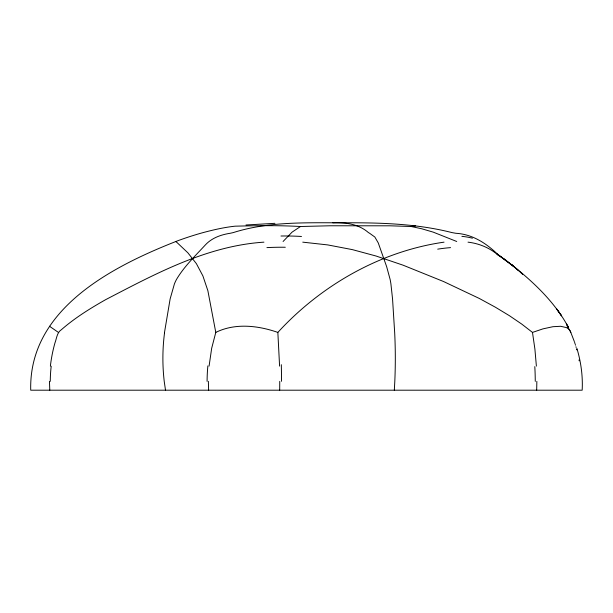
<?xml version="1.0" encoding="UTF-8"?>
<svg xmlns="http://www.w3.org/2000/svg" width="613" height="613" viewBox="0 0 613 613"><rect width="100%" height="100%" fill="white"/><g stroke="black" fill="none" stroke-linecap="round" stroke-linejoin="round"><path stroke-width="0.92" d="M279.75 381.363L279.689 390.197M536.85 381.363L536.682 390.197M394.32 390.197L394.795 381.585A161.127 49.791 90 0 0 394.688 332.882L392.55 298.914L390.91 283.88A43.354 13.394 -90 0 0 390.121 279.428L386.673 266.739L378.259 242.924L374.842 237.024L369.639 233.285A184.827 57.116 -90 0 1 368.405 232.565C358.605 224.013 345.318 222.243 332.79 222.803M209.079 366.122L211.669 348.299L215.791 332.415L207.868 290.692L202.895 275.911L196.39 263.659L187.877 252.809L176.621 242.158M50.373 366.122C51.277 358.314 52.795 350.567 54.932 343.004C56.71 338.322 56.925 332.422 61.576 329.541C75.001 317.81 90.249 308.393 105.712 299.627C155.449 273.804 206.91 245.851 263.942 242.158M164.43 332.859L170.138 298.914L174.421 283.88A43.354 35.071 90 0 1 176.498 279.428C184.13 266.532 195.118 256.004 205.232 245.07C211.661 237.997 220.895 234.718 230.113 233.285A184.827 149.526 90 0 0 233.346 232.565C267.812 221.622 304.37 222.764 340.062 222.803C377.516 222.588 415.369 223.293 451.881 232.565A184.827 184.827 0 0 0 455.88 233.285C473.405 234.266 488.117 244.48 500.016 256.663M283.083 241.491L292.064 232.135L300.477 226.511L329.986 225.776L390.121 225.806L411.185 226.511L421.629 228.741L433.215 232.135L456.731 241.491M279.589 366.122L277.85 332.415C321.013 285.313 380.543 251.23 444.042 242.158M215.791 332.415C235.078 322.829 258.142 325.511 277.85 332.415M411.185 226.511L415.645 225.883M302.753 242.158L327.756 244.916L352.352 249.621L376.045 256.019L403.086 265.191L443.59 281.543L479.282 298.447L495.388 307.22L509.38 315.68L521.747 324.093L532.482 332.415L542.965 328.867L552.911 326.706L560.657 326.285L566.489 327.603L568.695 328.997L570.19 330.828L574.35 341.587M300.477 226.511C278.731 225.278 256.885 225.638 235.124 226.174C224.212 227.339 213.477 229.821 202.895 232.656C194.482 234.978 186.168 237.683 177.969 240.679C112.823 266.096 28.665 308.845 30.719 390.197L582.174 390.197C582.925 376.121 580.963 361.976 576.94 348.49M245.974 224.994L274.946 223.324M468.025 242.158C479.144 243.461 489.91 247.92 498.369 255.299M49.477 326.239L58.419 332.415M498.951 255.276L513.02 265.927L496.997 254.012L505.878 260.264L504.43 259.184C529.257 278.118 553.516 299.619 568.512 327.457L566.328 323.472M175.778 241.499L176.222 241.844M518.253 270.356L511.855 264.839L522.59 274.103M521.096 272.816L522.514 274.042M566.833 325.549L567.14 326.024M567.431 326.491L567.722 326.951M568.006 327.411L570.833 332.415M574.588 342.292L575.048 343.732M575.278 344.468L575.507 345.211M575.952 346.736L576.174 347.51M576.611 349.088L576.818 349.885M532.482 332.415L534.904 349.088L536.383 366.122M579.017 359.961L579.17 360.827M165.51 390.197L164.253 381.585A161.127 130.354 90 0 1 164.529 332.882M49.791 390.197L49.461 381.363M208.619 390.197L208.359 381.363M461.895 236.357A192.965 73.667 -35.2 0 1 472.416 238.196M437.705 249.146A192.965 67.675 -31 0 1 450.555 247.629M534.804 366.597A118.577 51.5 89.9 0 1 535.264 381.378M50.274 381.363A118.577 104.448 -89.7 0 1 51.201 366.245M280.976 236.013A192.965 120.432 14.7 0 1 301.489 236.465M266.923 247.614A192.965 109.497 12.9 0 1 285.298 247.254M207.102 381.355A118.577 85.667 89.8 0 1 207.868 365.892M281.313 364.697A118.577 21.118 -89.9 0 1 281.505 381.309M561.508 315.741L556.819 309.151L561.508 315.741"/></g></svg>
